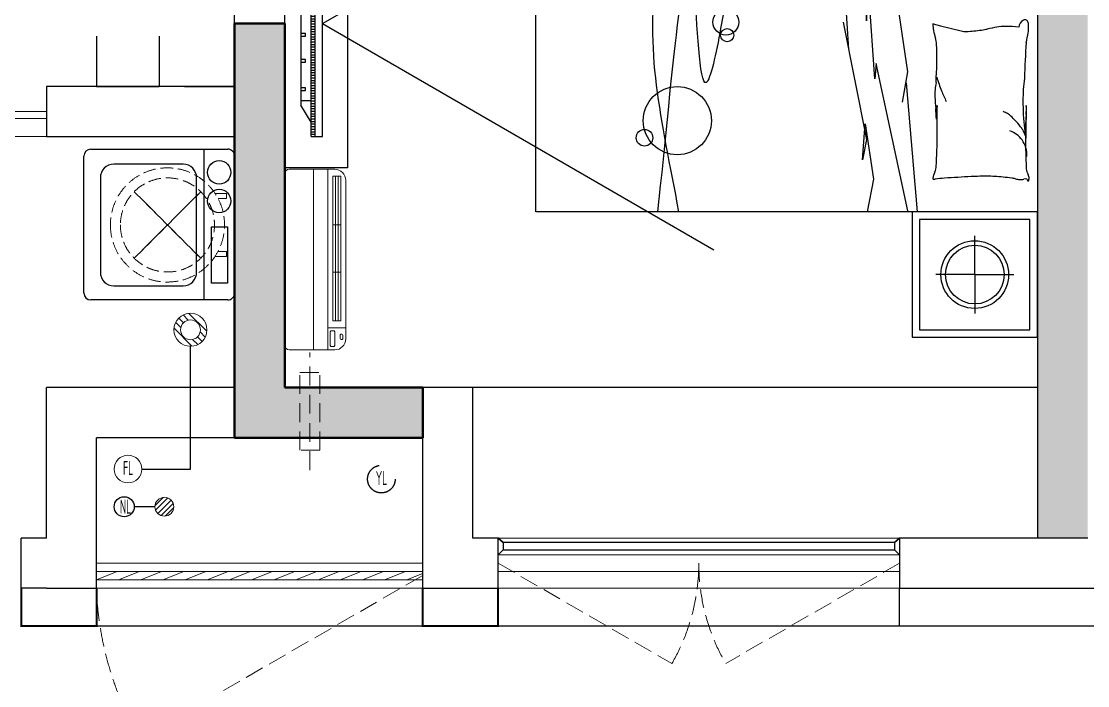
# Model space of a CAD drawing. Extents: x 3753737 to 4713801, y -857380 to 24339.
# Drawn here: x 4242463 to 4246713, y -709811 to -707164 of the extents above; entities that cross this region are included whole.
import ezdxf

# ---------------------------------------------------------------- set-up
doc = ezdxf.new("R2010")
doc.units = 0
doc.header["$LTSCALE"] = 1000
doc.header["$MEASUREMENT"] = 0
for name, pattern in [('$1$DASH', [0.35, 0.25, -0.1]), ('A户型$0$DASH', [0.35, 0.25, -0.1]), ('DASH', [0.35, 0.25, -0.1]), ('HIDDEN', [0.375, 0.25, -0.125])]:
    doc.linetypes.add(name, pattern=pattern)
doc.layers.get('0').update_dxf_attribs({"linetype": 'CONTINUOUS'})
for name, color, linetype in [('!!电气', 1, 'CONTINUOUS'), ('3-栏杆1', 252, 'CONTINUOUS'), ('3.5方案汇报，与郭总、侯月琴确定户型_t8$0$2020.03.04 -1安徽标准化洋房户型(UA）_t8_t8$0$A-家具-FURN', 251, 'CONTINUOUS'), ('3.5方案汇报，与郭总、侯月琴确定户型_t8$0$2020.03.04 -1安徽标准化洋房户型(UA）_t8_t8$0$fur', 252, 'CONTINUOUS'), ('3.5方案汇报，与郭总、侯月琴确定户型_t8$0$2020.03.04 -1安徽标准化洋房户型(UA）_t8_t8$0$FURN', 252, 'CONTINUOUS'), ('3.5方案汇报，与郭总、侯月琴确定户型_t8$0$2020.03.04 -1安徽标准化洋房户型(UA）_t8_t8$0$看线', 154, 'CONTINUOUS'), ('5fur', 175, 'CONTINUOUS'), ('LVTRY', 252, 'CONTINUOUS'), ('VPIPE-凝结', 150, 'CONTINUOUS'), ('VPIPE-雨水', 4, 'DASH'), ('WALL', 252, 'CONTINUOUS'), ('保温', 6, 'CONTINUOUS'), ('看线', 185, 'CONTINUOUS')]:
    doc.layers.add(name, color=color, linetype=linetype)
for name, color, linetype, lineweight in [('COLUMN', 252, 'CONTINUOUS', 40), ('EQUIP_地漏', 7, 'CONTINUOUS', 18), ('PUB_HATCH', 8, 'CONTINUOUS', 9), ('PUB_TEXT', 7, 'CONTINUOUS', 20), ('VPIPE-废水', 31, 'TG_F', 18), ('WINDOW', 146, 'CONTINUOUS', 20), ('平面-空调室内机', 176, 'CONTINUOUS', 9), ('平面-空调预留孔', 252, 'CONTINUOUS', 15), ('粉刷', 251, 'CONTINUOUS', 9)]:
    doc.layers.add(name, color=color, linetype=linetype, lineweight=lineweight)
doc.styles.get("Standard").update_dxf_attribs({"font": 'gbenor.shx', "bigfont": 'gbcbig.shx'})
doc.styles.add('TG_LINETYPE', font='SIMPLEX', dxfattribs={"width": 0.8, "height": 3, "bigfont": 'HZTXT'})
doc.linetypes.add('TG_F', pattern='A,2,-0.3,["F",TG_LINETYPE,S=0.1,R=0,X=-0.23,Y=-0.15],0', length=2.3)

# ---------------------------------------------------------------- blocks, each defined once
blk = doc.blocks.new('GFDGFSDFGD')
at = {"layer": 'PUB_HATCH'}
blk.add_hatch(color=256, dxfattribs=at).paths.add_polyline_path([(455566.6242600596, 364323.7167685809), (455566.6242600596, 364523.7167686031), (455016.6362331249, 364523.716768596), (455016.6362338481, 365973.7087143213), (454816.6362338791, 365973.7087143213), (454816.6362331249, 364323.716768596)])
at = {"layer": 'COLUMN', "color": 252}
for p, q in [((455016.6362338481, 365973.7087143213), (454816.6362338791, 365973.7087143213)), ((454816.6362338791, 365973.7087143213), (454816.6362331249, 364323.716768596)), ((455016.6362331249, 364523.716768596), (455016.6362338481, 365973.7087143213)), ((455566.6242600596, 364523.7167686031), (455016.6362331249, 364523.716768596)), ((455566.6242600596, 364323.7167685809), (455566.6242600596, 364523.7167686031)), ((454816.6362331249, 364323.716768596), (455566.6242600596, 364323.7167685809))]:
    blk.add_line(p, q, dxfattribs=at)
blk = doc.blocks.new('GDFGDGRD')
at = {"layer": '保温', "linetype": 'Continuous', "ltscale": 10}
h = blk.add_hatch(dxfattribs=at)
h.set_pattern_fill('HEX', color=251, scale=10, angle=90, style=0)
h.set_pattern_definition([(90, (-70765.89117912838, -152124.7360933621), (-16.49778, 1.010197673501861e-15), [9.525, -19.05]), (210, (-70765.89117912838, -152124.7360933621), (8.248889999999996, -14.28749658604684), [9.525, -19.05]), (150, (-70765.89117912838, -152115.2110933621), (-8.248890000000003, -14.28749658604684), [9.525, -19.05])])
h.paths.add_polyline_path([(433016.677671614, 363923.7248245182), (433216.6776553047, 363923.7248245182), (433216.6776158109, 368523.7247332072), (433016.6776321201, 368523.7249298521)])
at = {"layer": '保温', "color": 251, "linetype": 'ByBlock', "ltscale": 10}
blk.add_line((433016.5787096247, 363923.7248245177), (433216.5787096269, 363923.724824505), dxfattribs=at)
blk = doc.blocks.new('dongkong')
at = {"layer": '平面-空调预留孔', "color": 8, "linetype": 'HIDDEN', "ltscale": 0.3}
for p, q in [((-603796.0415180789, 210899.900060961), (-603796.0415180789, 210431.4859232727)), ((-603836.0415180789, 210820.9630630909), (-603836.0415180789, 210510.8096162414)), ((-603836.0415180789, 210820.9630630909), (-603756.0415180789, 210820.9630630909)), ((-603756.0415180789, 210820.9630630909), (-603756.0415180789, 210510.8096162414))]:
    blk.add_line(p, q, dxfattribs=at)
blk.add_lwpolyline([(-603756.0415180789, 210510.8096162414), (-603836.0415180789, 210510.8096162414)], dxfattribs=at)
blk = doc.blocks.new('A$C001338C2')
at = {"color": 8}
for p, q in [((844.9999883423079, 303.6000072514144), (54.99998834231155, 303.6000543390692)), ((109.0525457565491, 214.7673082745569), (109.0525510513944, 303.6000511174025)), ((-1.49359439092e-05, 248.6000576173246), (-2.84423585981e-05, 22.0000576172315)), ((899.9999715576414, 22.00000397306576), (899.9999850640525, 248.6000039731589)), ((21.99997024633922, 5.63059293199e-05), (877.9999702463392, 5.2843679441e-06))]:
    blk.add_line(p, q, dxfattribs=at)
at = {"color": 8, "lineweight": 5}
for p, q in [((864.5756734352908, 278.6904651548975), (144.4768629888749, 278.6905080761171)), ((144.4768629888749, 278.6905080761171), (144.4768622188567, 265.7722729386405)), ((387.0097734353949, 278.6904936200444), (144.4768629888749, 278.6905080761171)), ((144.4768629888749, 278.6905080761171), (144.4768614488676, 252.8539829386973)), ((144.4768622188567, 265.7722729386405), (864.5756726653053, 265.772230017421)), ((387.0097711254275, 239.935678482565), (387.0097734353949, 278.6904936200444)), ((864.5756734352908, 278.6904651548975), (622.0427234354138, 278.6904796109884)), ((622.0427234354138, 278.6904796109884), (622.04272112545, 239.935664473509)), ((864.5756718953162, 252.8539400174777), (864.5756734352908, 278.6904651548975)), ((864.5756726653053, 265.772230017421), (864.5756711253525, 239.9356500174181)), ((899.9999830474662, 214.7672611304297), (-1.69525337697e-05, 214.7673147745954)), ((144.4768606789075, 239.9356929386377), (144.4768614488676, 252.8539829386973)), ((144.4768614488676, 252.8539829386973), (864.5756718953162, 252.8539400174777)), ((864.5756711253525, 239.9356500174181), (144.4768606789075, 239.9356929386377)), ((622.04272112545, 239.935664473509), (387.0097711254275, 239.935678482565)), ((899.9999787804518, 143.1781611304468), (-2.12195482163e-05, 143.1782147746126))]:
    blk.add_line(p, q, dxfattribs=at)
at = {"color": 8}
for points in [[(73.08482630450817, 275.0144977724194), (56.77886350143308, 275.0144987443309, -0.414213562373095), (51.27886382925863, 280.5144990721565), (51.27886400034913, 283.3844664433818, -0.414213562373095), (56.77886432817468, 288.8844661155563), (73.08482713124977, 288.8844651436448, -0.4142135623732024), (78.58482680342422, 283.3844648158192), (78.58482663233372, 280.5144974445939, -0.414213562373095)], [(89.24090579471158, 226.3562818807586), (22.19125331861505, 226.3562858772129, -0.414213562372504), (16.6912536464406, 231.8562862050385), (16.69125431894281, 243.1390318179401, -0.414213562373095), (22.19125464676836, 248.6390314901146), (89.24090712286488, 248.6390274936603, -0.414213562373095), (94.74090679503934, 243.1390271658347), (94.74090612253713, 231.8562815529331, -0.414213562373095)]]:
    blk.add_lwpolyline(points, format="xyb", close=True, dxfattribs=at)
for centre, radius, start, end in [((54.99998506405609, 248.6000543390692), 55.0000000000001, 89.99999658490542, 179.9999965849054), ((844.9999850640525, 248.6000072514144), 55.0000000000001, 359.9999965849054, 89.99999658490542), ((21.9999715576414, 22.00005630592932), 22.00000000000004, 179.9999965849054, 269.9999965849054), ((877.9999715576414, 22.00000528436794), 22.00000000000004, 269.9999965849054, 359.9999965849054)]:
    blk.add_arc(centre, radius, start, end, dxfattribs=at)
blk = doc.blocks.new('ASDFSD')
at = {"layer": '3-栏杆1', "color": 5}
for p, q in [((681762.5879415963, 334937.5442401596), (681742.3193111992, 334955.3318184742)), ((681742.3193111992, 334955.3318184742), (681762.5879414161, 334937.5442403179)), ((683322.0506668226, 334937.5442278689), (683342.3192972196, 334955.3318061834)), ((683342.3192972196, 334955.3318061834), (683322.0506670028, 334937.5442280272)), ((681742.3193347491, 334888.4150854239), (681762.5879414133, 334908.2619604596)), ((681762.5879414161, 334937.5442403179), (681762.5879414133, 334908.2619604596)), ((683322.0506670028, 334937.4781505512), (681762.5879414163, 334937.5226424761)), ((681762.5879414135, 334908.2403724216), (683322.0506670056, 334908.1959003614)), ((683322.0506670028, 334937.5442280272), (683322.0506670056, 334908.2619481689)), ((683322.0506670056, 334908.2619481689), (683342.3192736697, 334888.4150731332)), ((683342.3192736697, 334888.4150731332), (683322.0506670056, 334908.2619481689))]:
    blk.add_line(p, q, dxfattribs=at)
blk = doc.blocks.new('$TwtSys$00000141')
at = {"color": 252}
for p, q in [((-47.09803151780761, 3.836055847277748), (-5.041545145413693, 45.89254221967349)), ((-47.09803151780761, 3.836055847277748), (-5.041545145413693, 45.89254221967349)), ((-43.60958444554853, -17.52724007043071), (17.52724007042889, 43.60958444554853)), ((-43.60958444554853, -17.52724007043071), (17.52724007042889, 43.60958444554853)), ((-33.23401871576607, -33.23401871577153), (33.23401871576607, 33.23401871576425)), ((-33.23401871576607, -33.23401871576971), (33.23401871576607, 33.23401871576425)), ((-16.17805684451741, -43.53063328177632), (43.79137317708955, 16.43879673983065)), ((-16.17805684451741, -43.53063328177632), (43.79137317708955, 16.43879673983247)), ((5.715553844029273, -46.12975947626182), (46.12974035062325, -5.715572969671484)), ((5.715553844029273, -46.12975947626182), (46.12974035062325, -5.715572969671484))]:
    blk.add_line(p, q, dxfattribs=at)
blk.add_circle((0, -1.818989403545856e-12), 47, dxfattribs=at)
blk.add_circle((0, -1.818989403545856e-12), 47, dxfattribs=at)
blk = doc.blocks.new('RECTANG')
for p, q in [((1.00000000000004, 1.00000000000004), (0, 1.00000000000004)), ((0, 1.00000000000004), (0, 0)), ((1.00000000000004, 0), (1.00000000000004, 1.00000000000004)), ((0, 0), (1.00000000000004, 0))]:
    blk.add_line(p, q)
blk = doc.blocks.new('洗衣机')
at = {"layer": 'LVTRY'}
for p, q in [((3790993.746954995, 243444.5237557961), (3790993.746954995, 242899.1124234381)), ((3791567.361739737, 243472.1311109139), (3791020.978428917, 243472.1311109139)), ((3791116.547650196, 243472.1311109139), (3791116.547650196, 242871.5050683203)), ((3791594.59321366, 242899.1124234381), (3791594.59321366, 243444.5237557961)), ((3791198.977629842, 243412.6941587822), (3791474.884451542, 243412.6941587822)), ((3791145.054954439, 242982.4807401235), (3791145.054954439, 243358.0271784722)), ((3791528.807126945, 243358.0271784722), (3791528.807126945, 242982.4807401235)), ((3791474.884451542, 242927.8137598135), (3791198.977629842, 242927.8137598135)), ((3791020.978428917, 242871.5050683203), (3791567.361739737, 242871.5050683203))]:
    blk.add_line(p, q, dxfattribs=at)
at = {"layer": 'LVTRY', "extrusion": (0, 0, -1)}
for centre, major_axis, ratio, start_param, end_param in [((3791020.978428917, 243444.5237557961), (-1.908531711022078e-08, 27.60735511779785), 0.9863847444471043, -1.570796326112996, 7.008549296472211e-10), ((3791567.361739737, 243444.5237557961), (-5.264563262736361e-09, 27.60735511779785), 0.9863847444471043, 1.933262439024475e-10, 1.570796326982994), ((3791055.147302595, 243379.8474220779), (-1.532403957494624e-08, 46.92390957762836), 0.9863847444493448, 3.141592653920872, 9.424777961100459), ((3791198.977629842, 243358.0271784722), (4.764609934498854e-09, 54.66698031005217), 0.9863847444472746, 4.712388980298719, 6.283185307091227), ((3791474.884451542, 243358.0271784722), (-4.76474120185596e-09, 54.66698031005217), 0.9863847444472746, 8.836242848531128e-11, 1.57079632688087), ((3791055.147302595, 243265.6659087724), (-1.532403957494624e-08, 46.92390957762836), 0.9863847444493448, 3.141592653920872, 9.424777961100459), ((3791198.977629842, 242982.4807401235), (-6.265914279833452e-09, 54.66698031005218), 0.9863847444472746, 3.141592653705994, 4.712388980497749), ((3791474.884451542, 242982.4807401235), (6.265651745155644e-09, 54.66698031005217), 0.986384744447275, 1.570796326681842, 3.141592653473596), ((3791020.978428917, 242899.1124234381), (1.908525212675288e-08, 27.60735511779785), 0.9863847444471043, 3.14159265288894, 4.712388979702792), ((3791567.361739737, 242899.1124234381), (5.264433297526799e-09, 27.60735511779784), 0.9863847444471044, 1.570796326606803, 3.141592653396471)]:
    blk.add_ellipse(centre, major_axis=major_axis, ratio=ratio, start_param=start_param, end_param=end_param, dxfattribs=at)
at = {"layer": 'LVTRY', "xscale": 63.25620569481588, "yscale": 224.5369532744355, "zscale": 64.12934308941763, "rotation": 180}
blk.add_blockref('RECTANG', (3791085.200501846, 243162.4333077016), dxfattribs=at)
blk = doc.blocks.new('$TwtSys$00000543')
at = {"color": 252}
for p, q in [((-93.61191613507253, -8.532828222891112), (8.532828222720127, 93.61191613524352)), ((12.46562189858378, 55.00516585458899), (41.70321270589193, 84.24275666206813)), ((39.88082245889382, 39.88082245889382), (66.46803743171768, 66.46803743154669)), ((-8.532828222720127, -93.61191613524352), (93.6119161354145, 8.532828222891112)), ((55.00516585475998, 12.46562189841279), (84.24275666206813, 41.70321270589193)), ((-84.24275666206813, -41.70321270589193), (-55.00516585475998, -12.46562189841279)), ((-66.46803743308556, -66.46803743308556), (-39.88082245889382, -39.88082245889382)), ((-41.70321270589193, -84.24275666206813), (-12.46562189824181, -55.00516585458899))]:
    blk.add_line(p, q, dxfattribs=at)
for radius in [94, 56.4]:
    blk.add_circle((0, 0), radius, dxfattribs=at)
blk = doc.blocks.new('dnfhfn')
at = {"color": 252, "linetype": '$1$DASH', "ltscale": 0.2}
for p, q in [((101.8984962723892, 462.7393775836269, -2.359636360997379e-09), (121.8984962723892, 462.7393775836269, -2.359636360997379e-09)), ((101.8984962723892, 417.1853479389541, -2.359636360997379e-09), (101.8984962723892, 462.7393775836269, -2.359636360997379e-09)), ((121.8984962723892, 462.7393775836269, -2.359636360997379e-09), (121.8984962723892, 429.0058331504954, -2.359636360997379e-09)), ((353.1017998967993, 462.7393775836269, -2.359636360997379e-09), (333.1017998967993, 462.7393775836269, -2.359636360997379e-09)), ((333.1017998967993, 462.7393775836269, -2.359636360997379e-09), (333.1017998967993, 429.0058331504954, -2.359636360997379e-09)), ((353.1017998967993, 417.1853479389541, -2.359636360997379e-09), (353.1017998967993, 462.7393775836269, -2.359636360997379e-09))]:
    blk.add_line(p, q, dxfattribs=at)
at = {"color": 252, "linetype": '$1$DASH', "ltscale": 0.2, "elevation": -2.359636360997379e-09}
for points in [[(94.91774319857359, 360.0825529289432), (94.91774319857359, 360.0825529289432), (360.0827860850841, 94.91750992601737), (360.0827860850841, 94.91750992601737)], [(360.0827861726284, 360.0825529010035), (94.91774310916662, 94.91750995395705), (94.91774310916662, 94.91750995395705), (360.0827861726284, 360.0825529010035)]]:
    blk.add_lwpolyline(points, close=True, dxfattribs=at)
at = {"color": 252, "linetype": '$1$DASH', "ltscale": 0.2}
for radius in [227.5000000426377, 187.5000000426377]:
    blk.add_circle((227.5002646408975, 227.5000314274803, -2.359636360997379e-09), radius, dxfattribs=at)
blk = doc.blocks.new('FGDGDGRDGRRD')
at = {"layer": '5fur', "color": 252, "linetype": 'A户型$0$DASH'}
for p, q in [((427984.8212053226, 366458.3318143099), (427984.8212053349, 363458.3318215524)), ((428234.8212054023, 366458.3318143099), (428234.8212052924, 363458.3318215585)), ((428534.8212054035, 363458.3318215524), (428534.8212053912, 366458.3318143099)), ((427984.8212053349, 363458.3318215524), (428534.8212054035, 363458.3318215524))]:
    blk.add_line(p, q, dxfattribs=at)
blk = doc.blocks.new('3.5方案汇报，与郭总、侯月琴确定户型_t8$0$2020.03.04 -1安徽标准化洋房户型(UA）_t8_t8$0$A-F-Bed1500-4')
at = {"color": 252}
for p, q in [((-750, 0), (750, 0)), ((-750, -2000), (-750, 0)), ((750, 0), (750, -2000)), ((-617.7616681484506, -386.1678229130339), (-597.1052253507078, -303.5976939790417)), ((8.50855775270611, -386.1678229130339), (29.16500055044889, -303.5976939788088)), ((-625.2731553353369, -416.1934013820719), (-617.7616681484506, -386.1678229130339)), ((0.9970705658197403, -416.1934013820719), (8.50855775270611, -386.1678229130339)), ((-511.9317226624116, -577.1798769615125), (-750, -498.5179049889557)), ((750, -478.7751651676372), (236.2117371819913, -522.2103799527977)), ((-203.8726855423301, -549.6951108605135), (-511.9317226624116, -577.1798769615125)), ((-121.3568195393309, -593.6707366220653), (-203.8726855423301, -549.6951108605135)), ((192.2032949095592, -516.7134267324582), (-181.868435013108, -571.682923741173)), ((746.33831248153, -516.7134267324582), (159.196948508732, -643.1432804106735)), ((313.2264670683071, -538.7012044200674), (192.2032949095592, -516.7134267324582)), ((219.7085639815778, -648.6402336307801), (-247.8811278147623, -681.6219529518858)), ((159.196948508732, -643.1432804106735), (219.7085639815778, -648.6402336307801)), ((399.7718516308814, -687.1189061722253), (619.8140629930422, -654.1371868508868)), ((619.8140629930422, -654.1371868508868), (750, -678.7815798122901)), ((-297.3905886290595, -681.6219529521186), (-750, -781.9198113195598)), ((-11.33574325218797, -681.6219529518858), (-297.3905886290595, -681.6219529521186)), ((-247.8811278147623, -681.6219529518858), (-11.33574325218797, -681.6219529518858)), ((-5.834665923379362, -775.0701225022785), (461.7549670860171, -681.6219529518858)), ((542.7992743197829, -698.1128126126714), (399.7718516308814, -687.1189061722253)), ((461.7549670860171, -681.6219529518858), (542.7992743197829, -698.1128126126714)), ((-231.3779546143487, -775.0701225022785), (103.2992309322581, -753.2596241997089)), ((-407.4117237040773, -835.5365727311), (-231.3779546143487, -775.0701225022785)), ((-750, -926.6360268753488), (-407.4117237040773, -835.5365727311)), ((750, -2000), (-750, -2000))]:
    blk.add_line(p, q, dxfattribs=at)
for points in [[(-139.249232025817, -42.7511342507787, 0.08815313181814681), (-173.7790566831827, -46.29488889290951, 0.08815313181902454), (-204.9744019890204, -61.51715610316023, 0.07754712070292484), (-226.620638509281, -83.12931038974784, 0.07754712070444297), (-240.6538191596046, -110.3086151876487)], [(-221.2358808247373, -48.4499370441772, 0.02784216218710925), (-245.0176549861208, -59.06310973060317, 0.04868500777511277), (-257.5544203873724, -67.14686379302293, 0.02366646222630654), (-285.4776938995346, -91.50591961527243, 0.03122341845377973), (-304.5009703617543, -112.185090259416, 0.04680097368508041), (-309.6089792819694, -119.8512246275786, 0.02319083204715396), (-317.6459259726107, -136.5808198016603)], [(-135.4935864089057, -403.0572284564842, 0.01610775216538851), (-174.4123205458745, -376.8253474652302, 0.02459882653293369), (-201.2185604190454, -361.7720933710225, 0.009477215100867024), (-250.2568336464465, -338.4738929325249, 0.0159372813057892), (-280.0888819471002, -326.1168072121218, 0.07252085289905216), (-296.4292581798509, -322.5305621267762, 0.03333927880047234), (-332.6689003454521, -322.3637158314232)], [(-521.7384666698053, -401.5331427433994, 0.009729474472361587), (-744.4496543509886, -392.5013080853969, 0.002723181774252113), (-441.5664151413366, -382.4145902951714, 0.007970500852809087), (-419.821477971971, -373.3759234382305, 0.007970500855136745), (-398.375706737861, -363.6487096799538)], [(213.4660011697561, -401.5331427433994, 0.009729474472361587), (240.7548134885728, -392.5013080853969, 0.009729474473291038), (267.6715636532754, -382.4145902951714, 0.007970500852809087), (289.416500822641, -373.3759234382305, 0.007970500855136745), (310.862272056751, -363.6487096797209)]]:
    blk.add_lwpolyline(points, format="xyb", dxfattribs=at)
for centre, radius in [((-6.30894747748971, -1241.852265570778), 51.58965469094711), ((46.07884426414967, -1236.617397223366), 26.18686817343938), ((386.5995559524745, -1435.542531394865), 135.8260201244952), ((-425.4113549496979, -1477.421507525025), 55.67098179216729), ((-357.3072224175557, -1466.951765938429), 33.53479937890176), ((454.7036966560408, -1566.414333024062), 33.13048385271835)]:
    blk.add_circle(centre, radius, dxfattribs=at)
for centre, radius, start, end in [((-628.3414259647252, -49.99225914152339), 13.12400763483671, 101.2723767491829, 206.5805210736168), ((-613.2361623944016, -125.7768511082977), 90.3993165445249, 90, 101.2723767491829), ((-613.2361623927718, -196.5102532042656), 161.132718640496, 81.56280626608805, 90), ((-634.3106601447798, -338.5882092060056), 304.7651663573313, 74.25601660039709, 81.56280626608805), ((-132.9245127314935, 9.065650589298457), 53.92039297184105, 275.2591878802243, 300.6512549356904), ((-90.71347370848525, -62.1638139039278), 28.87700087226759, 85.69746007519794, 120.6512549414286), ((-90.43086032988504, -58.40740353497677), 25.10997430189502, 68.21169773668494, 85.69746007519794), ((-82.7019373390358, -44.35324466158636), 4.278555704586578, 78.10694305107273, 158.0096009477628), ((-81.34237842075527, -37.8977983717341), 2.318503280731092, 258.1069430575997, 19.56396719818077), ((-82.37983752437867, -38.26648592855781), 3.419526398665837, 19.56396718337717, 68.21169772429774), ((-2.07120006356854, -49.99225914152339), 13.12400763483671, 101.2723767491829, 206.5805210736168), ((13.03406350675505, -125.7768511082977), 90.3993165445249, 90, 101.2723767491829), ((13.03406350838486, -196.5102532040328), 161.132718640496, 81.56280626608805, 90), ((-8.040434243623167, -338.5882092057727), 304.7651663573313, 74.25601660039709, 81.56280626608805), ((521.6299745468423, -141.6877224522177), 99.20502275853231, 85.78412244607468, 105.9352418457458), ((573.231081123813, 9.065650589298457), 53.92039297184105, 275.2591878802243, 300.6512549356904), ((615.4421201468213, -62.16381390369497), 28.87700087226759, 85.69746007519794, 120.6512549414286), ((615.7247335254215, -58.40740353474393), 25.10997430189502, 68.21169773668494, 85.69746007519794), ((623.4536565162707, -44.35324466135353), 4.278555704586578, 78.10694305107273, 158.0096009477628), ((624.8132154345512, -37.89779837150127), 2.318503280731092, 258.1069430575997, 19.56396719818077), ((623.7757563309278, -38.26648592832498), 3.419526398665837, 19.56396718337717, 68.21169772429774), ((-609.5053405356593, -40.5678583746776), 34.18623553474303, 206.5805210736168, 265.5997908527732), ((-123.3520142054185, -127.7512521895114), 491.8309499016032, 173.7676352583287, 180), ((-676.2830024565337, -199.1041415601503), 139.9446217386989, 45.0976165080812, 62.79640743685439), ((-485.8864607433788, 187.8959194081835), 242.2405746093072, 254.2560166003971, 262.4531487862034), ((-402.0984047877137, 1074.751451480202), 1132.911323380744, 264.1432992901358, 270.0012636383574), ((-402.0734187968774, 990.8247237696778), 1048.984595394926, 270, 276.0866954021577), ((-335.3091080090962, -196.8550412300974), 152.3768302830959, 92.5385855987967, 100.189876582625), ((-468.1052776970901, -1934.016663561109), 1890.100630726493, 84.61873047501305, 86.78995671789357), ((-329.2266520054545, -334.0459967916831), 289.7025545990662, 85.19815447038404, 92.5385855987967), ((-231.8794743344188, 824.7829774564598), 873.2080458157864, 265.1981544703841, 269.4242593250203), ((-225.6387776343618, 1445.815266054589), 1494.271689717824, 269.4242593250203, 271.9078869210661), ((-203.2166801504791, 772.7058309009299), 820.7889043784693, 271.9078869210661, 275.2591878802243), ((-72.2088030242594, -48.59070091624744), 15.59499963617817, 158.0096009477628, 201.4209842488662), ((-328.3490169269498, -36.09148694598116), 246.0324298307895, 347.8905418753753, 351.8665172916235), ((-117.2500239664223, -66.26119471597485), 32.788447275897, 351.8665172916235, 21.42098424886616), ((16.76488536503166, -40.56785837537609), 34.18623553396625, 206.5805210736168, 265.5997908527732), ((502.9182116948068, -127.7512521895114), 491.8309499016032, 173.7676352583287, 180), ((347.7647450969089, 4073.153131101746), 4127.45548347206, 266.2060126425075, 268.1914537772366), ((307.1645600019256, 624.524859480327), 682.6847311054545, 262.4531487862034, 270), ((307.1645599977346, 990.8247237699106), 1048.984595394926, 270, 276.0866954021577), ((338.9455687275622, -334.0459967914503), 289.7025545990662, 85.19815447038404, 92.5385855987967), ((498.7204649767373, 6156.757255722769), 6203.786664957764, 268.4056676524657, 269.6045789805927), ((436.292746398598, 824.7829774564598), 873.2080458157864, 265.1981544703841, 269.4242593250203), ((653.8282331556547, -374.1278852566611), 391.6486463229035, 128.3885663838108, 133.8115076753877), ((458.2982833771966, -127.3293288974091), 76.78123187456048, 117.2395874878568, 128.3885663838108), ((362.2702780038817, 474.0518832043745), 529.2819795624205, 276.0866954021577, 280.189876582625), ((530.2692489571637, -267.1320031944197), 234.021836131568, 110.8602819915767, 117.2395874937872), ((442.533443098655, 1445.815266054589), 1494.271689717824, 269.4242593250203, 271.9078869210661), ((521.6299745454453, -141.6877224501222), 99.20502275521251, 143.8233548632496, 161.5603484898353), ((521.6299745460274, -141.6877224475611), 99.2050227541671, 126.0863612402911, 143.8233548632496), ((521.629974546493, -141.6877224512864), 99.20502275752371, 105.9352418457458, 126.0863612402911), ((443.400542817777, 2582.659089343157), 2630.741319032906, 271.0646636373529, 272.9365498579432), ((633.9467908310471, -48.59070091601461), 15.59499963617817, 158.0096009477628, 201.4209842488662), ((377.8065769283567, -36.09148694598116), 246.0324298307895, 347.8905418753753, 351.8665172916235), ((588.9055698888842, -66.26119471597485), 32.788447275897, 351.8665172916235, 21.42098424886616), ((-666.9327176788356, -163.1189644287806), 89.8545583439198, 41.44290606445839, 53.73593242867623), ((-639.0122753605247, -138.4665995449759), 52.60821364254281, 25.35511672604316, 41.44290606445839), ((-728.0098174433224, -180.6403350499459), 151.0926614666538, 21.81492367501513, 25.35511672604316), ((-778.5756133535178, -200.8804898306262), 205.5588306139067, 18.77989883407001, 21.81492367501513), ((-676.28300245828, -199.1041415615473), 139.9446217408266, 27.39882557864935, 45.0976165080812), ((814.4362170802196, -224.8369715914596), 913.0531557024722, 172.3191033009795, 176.6312513789692), ((106.1292718000477, -129.3105819632765), 198.3336164092538, 167.8905418753753, 172.3191033009795), ((534.794852689025, -214.8086926101241), 200.1861671667296, 151.6832362035009, 156.9972308943948), ((401.9782707632985, -143.2441972449888), 49.31628471400698, 140.9650640087837, 151.6832362035009), ((538.5956741444534, -254.0127849450801), 225.1969116393629, 133.8115076753877, 140.9650640087837), ((1520.591810935526, -224.8369715914596), 913.0531557024722, 172.3191033009795, 176.6312513789692), ((812.2848656553542, -129.3105819632765), 198.3336164092538, 167.8905418753753, 172.3191033009795), ((-411.2041313839145, -127.7512521899771), 203.9788327231081, 180, 189.6843662906793), ((257.1871764346724, -13.68873065826483), 882.032812274582, 189.6843662906793, 192.1983793662628), ((-637.1340477054473, -152.7852195657324), 56.16381224036447, 0, 18.77989883407001), ((-672.5028725169832, -152.7852195664309), 91.53263705188874, 345.3148933670589, 0), ((-676.2830024510622, -199.1041415615473), 139.944621734397, 16.51497588371314, 27.39882557864935), ((-676.2830024525756, -199.1041415601503), 139.9446217354562, 5.63112618007712, 16.51497587092328), ((215.0660945163108, -127.7512521899771), 203.9788327231081, 180, 189.6843662906793), ((883.4574023353634, -13.68873063707724), 882.0328122786037, 189.6843662906793, 192.1983793662628), ((-914.8928671346512, -267.0667035630904), 317.1219007156818, 8.005050951176866, 12.19837936626278), ((580.5149428424193, -211.0675232911017), 678.7269722582655, 176.6312513789692, 181.6330886383216), ((-288.6226412339602, -267.0667035502847), 317.1219007134373, 8.005050951176866, 12.19837936626278), ((1286.670536698191, -211.0675232806243), 678.7269722581079, 176.6312513789692, 181.6330886383216), ((-1253.223493065336, -314.6463874252513), 658.7817297255854, 2.664881811253276, 8.005050951176866), ((1266.736566224368, -191.5030051479116), 1365.227436036072, 181.6330886383216, 183.0549578030348), ((-626.9532671646448, -314.646387435263), 658.781729726516, 2.664881811253276, 8.005050951176866), ((1972.892160080606, -191.5030051479116), 1365.227436036072, 181.6330886383216, 183.0549578030348), ((-662.7922229029937, -287.1650418220088), 67.71125242046591, 345.9548063017074, 2.664881811253276), ((13519.62342564139, 462.4293625634164), 13635.55196031889, 183.0549578030348, 183.50485753629), ((-36.52199700183701, -287.1650418220088), 67.71125242046591, 345.9548063017074, 2.664881811253276), ((14225.77901949716, 462.4293624446727), 13635.5519603121, 183.0549578030348, 183.50485753629), ((230.1554761371808, -351.5202197786421), 321.1810663000431, 183.50485753629, 189.9983581996), ((936.3110699924873, -351.5202197786421), 321.1810663000431, 183.50485753629, 189.9983581996), ((-624.3837098155636, -416.4159061615355), 0.9168542466615369, 165.9550628184118, 274.0829399967642), ((-643.596068381099, -147.2659479903523), 270.7516457491696, 274.0829399967642, 279.4841043331464), ((-636.8265665104846, -187.7879541774746), 229.6680828437212, 279.4841043331464, 287.3864123713414), ((-532.4193359486526, -521.2289212362375), 119.7367658728862, 96.43405368305908, 107.3864123713414), ((-529.4862536445726, -547.2383784356061), 145.9110822079476, 78.44143822268722, 96.43405368968716), ((-433.1903298820835, 75.24777236650698), 484.2003257956834, 262.0391745989814, 271.8978990650748), ((-484.5293514018413, 994.4599731999915), 1404.763554182042, 272.7490648362864, 274.6175821802166), ((-273.5085289981216, -1618.252534490777), 1216.456855347142, 92.6096299651822, 94.61758218021657), ((-244.8405229367781, -6117.738517785911), 5718.506036013494, 89.71345520095782, 90.97037843475093), ((-320.9846268149558, -340.6514992373995), 62.90506594346241, 250.7862899696913, 262.7759744107171), ((-222.0629191251937, -1563.303399197292), 1164.013960197597, 86.42602720317774, 89.71345520095782), ((-158.595426295884, -547.1507680877112), 145.8812122925293, 77.13096199806675, 86.42602720317774), ((-136.1912941676565, -449.0857025985606), 45.28945216349266, 62.7158828671123, 77.13096199806675), ((-80.25877119449433, -340.6446779980324), 76.72654245404146, 242.7158828671123, 253.778848955687), ((-77.2546353507787, -330.31860432541), 87.48073371430169, 253.778848955687, 262.8796063852586), ((-87.93453427380882, -415.8138407743536), 1.321023312779486, 262.8796063935308, 343.3022341338442), ((-105.1835315445205, -410.639626707416), 19.32936577002646, 343.3022341338442, 9.998358199600041), ((1.886516085127369, -416.4159061617684), 0.916854246280022, 165.9550627909102, 274.0829399701515), ((-17.32584248040803, -147.2659479803406), 270.7516457590064, 274.0829399967642, 279.4841043331464), ((-10.55634060932789, -187.7879541772418), 229.6680828437212, 279.4841043331464, 287.3864123713414), ((93.85088995250408, -521.2289212360047), 119.7367658728862, 96.43405368305908, 107.3864123713414), ((135.7515557262814, -2065.299789458048), 1663.97324612543, 86.58211283388943, 91.90513284376604), ((281.0498948738677, -178.8987857152242), 230.0529023427443, 258.4414382226872, 272.7490648362864), ((224.7086273927707, 994.4599732002243), 1404.763554182042, 272.7490648362864, 274.6175821802166), ((423.3316977967042, -6117.738517743535), 5718.506035971117, 89.71345520095782, 90.97037843475093), ((412.2958440557122, 653.8769799049478), 1057.417088687074, 265.3453049384535, 268.2683873446387), ((435.7294497964904, -1618.252534490777), 1216.456855347142, 92.6096299651822, 94.61758218021657), ((446.109301607823, -1563.303399197292), 1164.013960197597, 86.42602720317774, 89.71345520095782), ((495.2166236483026, -1386.336985076312), 985.062967065069, 85.05950514263797, 88.63567947894549), ((569.96429968765, -449.0857025983278), 45.28945216349266, 62.7158828671123, 77.13096199806675), ((625.8968226608122, -340.6446779980324), 76.72654245404146, 242.7158828671123, 253.778848955687), ((628.9009585045278, -330.31860432541), 87.48073371430169, 253.778848955687, 262.8796063852586), ((618.2210595814977, -415.8138407743536), 1.321023312779486, 262.8796063935308, 343.3022341338442), ((600.972062310786, -410.639626707416), 19.32936577002646, 343.3022341338442, 9.998358199600041)]:
    blk.add_arc(centre, radius, start, end, dxfattribs=at)
for points, knots in [([(-750, -1220.912777505815), (-476.814266057685, -1214.753384231823), (-219.4599993759766, -1206.616908891127), (406.6843391740695, -1343.619838840561), (-750, -1378.347516756039), (203.8595337867737, -1456.506617772859), (750, -1514.06561530754)], [0, 0, 0, 0, 692.7859228564369, 915.1608489588393, 1290.086230292408, 2337.669759119592, 2337.669759119592, 2337.669759119592, 2337.669759119592]), ([(-750, -1398.898428504122), (-520.3506864029914, -1444.700659054564), (-8.960546384565532, -1599.528082831064), (374.4130517626181, -1500.230366172269), (750, -1430.307658155682)], [0, 0, 0, 0, 470.0992431246647, 1589.098475282663, 1589.098475282663, 1589.098475282663, 1589.098475282663])]:
    blk.add_open_spline(points, degree=3, knots=knots, dxfattribs=at)
blk = doc.blocks.new('3.5方案汇报，与郭总、侯月琴确定户型_t8$0$2020.03.04 -1安徽标准化洋房户型(UA）_t8_t8$0$VCBCXVBCXVBV')
at = {"color": 252}
for p, q in [((212022.0000002291, 120965.4999999998), (212022.0000002291, 121120.4999999998)), ((212022.0000002291, 120965.4999999998), (211867.0000002291, 120965.4999999998)), ((212022.0000002291, 120965.4999999998), (212022.0000002291, 120810.4999999998)), ((212022.0000002291, 120965.4999999998), (212177.0000002291, 120965.4999999998)), ((212022.0000002291, 118965.4999999995), (212022.0000002291, 119120.4999999995)), ((212022.0000002291, 118965.4999999995), (211867.0000002291, 118965.4999999995)), ((212022.0000002291, 118965.4999999995), (212022.0000002291, 118810.4999999995)), ((212022.0000002291, 118965.4999999995), (212177.0000002291, 118965.4999999995))]:
    blk.add_line(p, q, dxfattribs=at)
for points in [[(211772.0000002291, 120715.4999999997), (211772.0000002291, 121215.4999999998), (212272.0000002291, 121215.4999999998), (212272.0000002291, 120715.4999999997)], [(211802.0000002291, 120745.4999999997), (211802.0000002291, 121185.4999999998), (212242.0000002291, 121185.4999999998), (212242.0000002291, 120745.4999999997)], [(211772.0000002291, 119215.4999999997), (211772.0000002291, 118715.4999999995), (212272.0000002291, 118715.4999999995), (212272.0000002291, 119215.4999999997)], [(211802.0000002291, 119185.4999999997), (211802.0000002291, 118745.4999999995), (212242.0000002291, 118745.4999999995), (212242.0000002291, 119185.4999999997)]]:
    blk.add_lwpolyline(points, close=True, dxfattribs=at)
for centre, radius in [((212022.0000002291, 120965.4999999998), 135), ((212022.0000002291, 120965.4999999998), 117), ((212022.0000002291, 118965.4999999995), 135), ((212022.0000002291, 118965.4999999995), 117)]:
    blk.add_circle(centre, radius, dxfattribs=at)
at = {"layer": '3.5方案汇报，与郭总、侯月琴确定户型_t8$0$2020.03.04 -1安徽标准化洋房户型(UA）_t8_t8$0$A-家具-FURN', "color": 252, "rotation": 270}
blk.add_blockref('3.5方案汇报，与郭总、侯月琴确定户型_t8$0$2020.03.04 -1安徽标准化洋房户型(UA）_t8_t8$0$A-F-Bed1500-4', (212271.9999992447, 119965.4999999997), dxfattribs=at)
blk = doc.blocks.new('3.5方案汇报，与郭总、侯月琴确定户型_t8$0$2020.03.04 -1安徽标准化洋房户型(UA）_t8_t8$0$sdfgsdfgsdfg')
at = {"layer": '3.5方案汇报，与郭总、侯月琴确定户型_t8$0$2020.03.04 -1安徽标准化洋房户型(UA）_t8_t8$0$FURN'}
h = blk.add_hatch(dxfattribs=at)
h.set_pattern_fill('ANSI31', color=256, scale=100, angle=225, style=0)
h.set_pattern_definition([(360, (-130272.1253712806, -44238.08861426391), (4.000000000000001e-15, 9.152000002052633), [])])
h.paths.add_polyline_path([(-68957.79749128432, -54984.28760824916), (-68957.79749128432, -54178.91160806853), (-68972.00357232452, -54178.91160806853), (-68972.00357232452, -54984.28760824916)])
for p, q in [((-68997.53502674983, -54581.59960815882), (-70393.88986594346, -53775.41376586619)), ((-68957.79749128432, -54178.91160806853), (-68997.53502674983, -54178.91160806853)), ((-68997.53502674983, -54178.91160806853), (-68997.53502674983, -54984.28760824916)), ((-68972.00357232452, -54178.91160806853), (-68972.00357232452, -54984.28760824916)), ((-68957.79749128432, -54178.91160806853), (-68957.79749128432, -54984.28760824916)), ((-68957.79749128432, -54230.77538025462), (-68920.03037832933, -54290.48807915693)), ((-68957.79749128432, -54306.47667307929), (-68920.03037832933, -54306.47667307929)), ((-68920.03037832933, -54872.71113716076), (-68920.03037832933, -54290.48807915693)), ((-68937.59503988666, -54343.05047872105), (-68937.59503988666, -54352.61863628913)), ((-68920.03037832933, -54343.05047872105), (-68937.59503988666, -54343.05047872105)), ((-68920.03037832933, -54352.61863628913), (-68920.03037832933, -54343.05047872105)), ((-68937.59503988666, -54352.61863628913), (-68920.03037832933, -54352.61863628913)), ((-68937.59503988666, -54444.23015367643), (-68937.59503988666, -54453.79831124451)), ((-68920.03037832933, -54444.23015367643), (-68937.59503988666, -54444.23015367643)), ((-68937.59503988666, -54453.79831124451), (-68920.03037832933, -54453.79831124451)), ((-68920.03037832933, -54453.79831124451), (-68920.03037832933, -54444.23015367643)), ((-68937.59503988666, -54536.4461206969), (-68937.59503988666, -54546.01427826498)), ((-68920.03037832933, -54536.4461206969), (-68937.59503988666, -54536.4461206969)), ((-68937.59503988666, -54546.01427826498), (-68920.03037832933, -54546.01427826498)), ((-68920.03037832933, -54546.01427826498), (-68920.03037832933, -54536.4461206969)), ((-68997.53502674983, -54581.59960815887), (-70393.88986594346, -55387.78545045173)), ((-68937.59503988666, -54626.75309562082), (-68937.59503988666, -54617.18493805271)), ((-68937.59503988666, -54617.18493805271), (-68920.03037832933, -54617.18493805271)), ((-68920.03037832933, -54626.75309562082), (-68937.59503988666, -54626.75309562082)), ((-68920.03037832933, -54617.18493805271), (-68920.03037832933, -54626.75309562082)), ((-68937.59503988666, -54718.96906264129), (-68937.59503988666, -54709.40090507318)), ((-68937.59503988666, -54709.40090507318), (-68920.03037832933, -54709.40090507318)), ((-68920.03037832933, -54718.96906264129), (-68937.59503988666, -54718.96906264129)), ((-68920.03037832933, -54709.40090507318), (-68920.03037832933, -54718.96906264129)), ((-68937.59503988666, -54820.14873759664), (-68937.59503988666, -54810.58058002857)), ((-68937.59503988666, -54810.58058002857), (-68920.03037832933, -54810.58058002857)), ((-68920.03037832933, -54820.14873759664), (-68937.59503988666, -54820.14873759664)), ((-68920.03037832933, -54810.58058002857), (-68920.03037832933, -54820.14873759664)), ((-68957.79749128432, -54856.72254323841), (-68920.03037832933, -54856.72254323841)), ((-68957.79749128432, -54932.42383606308), (-68920.03037832933, -54872.71113716076)), ((-68997.53502674983, -54984.28760824916), (-68957.79749128432, -54984.28760824916))]:
    blk.add_line(p, q, dxfattribs=at)
blk = doc.blocks.new('$DorLib2D$00000138')
at = {"color": 0, "linetype": 'Continuous'}
for p, q in [((-0.2875000000003638, -2.13e-14), (-0.2875000000003638, 0.1537753792110692)), ((-0.2875000000003638, 0.1537753792110692), (0, 0.1537753792110692)), ((0, 0.1537753792110976), (0, 7.1e-15)), ((0.2875000000003638, 0.1537753792110692), (0, 0.1537753792110692)), ((0.2875000000003638, -2.13e-14), (0.2875000000003638, 0.1537753792110692)), ((-0.5, -0.139864741756405), (-0.5, -2.13e-14)), ((-0.5, -2.13e-14), (-0.21875, -2.13e-14)), ((0, -2.13e-14), (-0.2875000000003638, -2.13e-14)), ((-0.21875, -2.13e-14), (-0.21875, -0.139864741756405)), ((0, -2.13e-14), (0.2875000000003638, -2.13e-14)), ((0.21875, -2.13e-14), (0.21875, -0.139864741756405)), ((0.5, -2.13e-14), (0.21875, -2.13e-14)), ((0.5, -2.13e-14), (0.5, -0.194552241756405)), ((0.5, -0.139864741756405), (0.5, -2.13e-14)), ((-0.21875, -0.139864741756405), (-0.5, -0.139864741756405)), ((0.21875, -0.139864741756405), (0.5, -0.139864741756405)), ((-0.1856715078083653, -0.1859990653694013), (-0.0370241864184209, -0.1859990653694013)), ((-0.0370241864184209, -0.1859990653694013), (-0.101855674160106, -0.2582593850092678)), ((-0.101855674160106, -0.2582593850092678), (-0.101855674160106, -0.1859990653694013)), ((0.1856715078083653, -0.1859990653694013), (0.0370241864184209, -0.1859990653694013)), ((0.0370241864184209, -0.1859990653694013), (0.101855674160106, -0.2582593850092678)), ((0.101855674160106, -0.2582593850092678), (0.101855674160106, -0.1859990653694013))]:
    blk.add_line(p, q, dxfattribs=at)
blk = doc.blocks.new('$WINLIB2D$00000001')
at = {"color": 0}
for points in [[(-0.4999999999999964, 0.5000000000000142), (-0.4999999999999964, -0.4999999999999858)], [(-0.4999999999999964, 0.5000000000000142), (0.5000000000000036, 0.5000000000000142)], [(0.5000000000000036, -0.4999999999999858), (0.5000000000000036, 0.5000000000000142)], [(0.5000000000000036, 0.1666666666666714), (-0.4999999999999964, 0.1666666666666714)], [(0.5000000000000036, -0.1666666666666572), (-0.4999999999999964, -0.1666666666666572)], [(-0.4999999999999964, -0.4999999999999858), (0.5000000000000036, -0.4999999999999858)]]:
    blk.add_lwpolyline(points, dxfattribs=at)
blk = doc.blocks.new('$WINLIB2D$00000039')
at = {"color": 0}
for points in [[(-0.4999999999983409, 0.5000000000445652), (-0.4999999999999964, -0.4999999999999716)], [(0.5000000000016591, 0.4999999999536158), (-0.4999999999983409, 0.5000000000445652)], [(0.4999999999983338, -0.5000000000463842), (0.4999999999999609, 0.4999999999999432)], [(-0.499999999999428, 0.1666666667124446), (0.500000000000572, 0.1666666666205998)], [(-0.3838834764901549, -0.166666666632409), (-0.4479860405916831, 0.1666666667079113)], [(-0.3158924398378069, -0.166666666637866), (-0.3799950039392748, 0.1666666667006353)], [(-0.2479014031851996, -0.166666666645142), (-0.3120039672867243, 0.1666666666951784)], [(-0.1799103665328481, -0.1666666666505989), (-0.2440129306343159, 0.1666666666887977)], [(-0.1119193298802692, -0.1666666666569512), (-0.1760218939817904, 0.1666666666824455)], [(-0.04392829322788927, -0.1666666666633319), (-0.1080308573293216, 0.1666666666760648)], [(0.02406274342471804, -0.1666666666696841), (-0.04003982067680312, 0.1666666666697125)], [(0.09205378007703402, -0.1666666666751411), (0.02795121597557682, 0.1666666666642556)], [(0.1600448167296129, -0.1666666666815217), (0.0959422526280953, 0.1666666666578749)], [(0.2280358533819644, -0.166666666687874), (0.163933289280525, 0.1666666666505989)], [(0.2960268900345753, -0.1666666666942547), (0.231924325933047, 0.1666666666460657)], [(0.3640179266869801, -0.1666666667006069), (0.2999153625854838, 0.166666666639685)], [(0.4320089633395341, -0.1666666667060639), (0.3679063992380058, 0.166666666632409)], [(0.4999999999916831, -0.1666666667115209), (0.4358974358904746, 0.1666666666260568)], [(-0.4518745131427302, -0.1666666666260284), (-0.5000000000072298, 0.08358586507802102)], [(-0.500000000000572, -0.1666666666214951), (0.499999999999428, -0.1666666667124446)], [(0.4999999999983338, -0.5000000000463842), (-0.5000000000016662, -0.4999999999554348)]]:
    blk.add_lwpolyline(points, dxfattribs=at)
blk = doc.blocks.new('A$C1C403CBE')
at = {"color": 252, "const_width": 8}
for points in [[(33349.99999894481, -100.0005226581125), (33349.99999894481, -250.0005226581125), (33649.99999894481, -250.0005226581125), (33649.99999894854, -100.000008954783)], [(34949.99999882933, -100.000522596878), (34949.99999882933, -250.000522596878), (35249.99999882933, -250.000522596878), (35249.99999883305, -100.0000088935485)]]:
    blk.add_lwpolyline(points, dxfattribs=at)
at = {"layer": '3.5方案汇报，与郭总、侯月琴确定户型_t8$0$2020.03.04 -1安徽标准化洋房户型(UA）_t8_t8$0$FURN', "ltscale": 0.3}
blk.add_lwpolyline([(34649.99940751074, 1574.999991312041), (34399.99940605974, 1574.999991312041), (34399.99940605974, 2724.999991312041), (34649.99940751074, 2724.999991312041)], close=True, dxfattribs=at)
at = {"layer": '3.5方案汇报，与郭总、侯月琴确定户型_t8$0$2020.03.04 -1安徽标准化洋房户型(UA）_t8_t8$0$看线', "color": 252, "ltscale": 10}
blk.add_line((37399.9999989504, 699.9999907963211), (35149.99999863096, 699.999990832177), dxfattribs=at)
at = {"layer": 'VPIPE-凝结', "color": 252, "ltscale": 0.1}
for points in [[(33829.99999896716, 374.99999886367), (34024.10332448408, 374.9999988639029), (34024.10332448315, 864.1999990256736)], [(33882.39999874728, 224.9999893660424), (33799.9999989667, 224.9999911665218)]]:
    blk.add_lwpolyline(points, dxfattribs=at)
at = {"layer": 'VPIPE-凝结', "color": 252}
blk.add_circle((33759.9999989667, 224.9999911665218), 40, dxfattribs=at)
at = {"layer": 'VPIPE-废水', "color": 252}
blk.add_circle((33774.99999896716, 374.9999911665218), 55, dxfattribs=at)
at = {"layer": 'VPIPE-雨水', "color": 252}
blk.add_circle((34784.99999891594, 334.9919383676024), 55, dxfattribs=at)
at = {"layer": 'WALL', "color": 252}
for p, q in [((34199.99999889467, 1899.999998886467), (34199.99999926255, 4899.999998886543)), ((34399.99999888241, 1799.999998872362), (34399.99999923803, 4699.999998882702)), ((37400.00000640005, 4699.999998826666), (37400.00000640005, 99.99999180447769)), ((34199.99999889467, 1899.999998886467), (33449.90658191265, 1899.999998900288)), ((33449.90658191265, 1899.999998900288), (33449.90658190897, 1699.999998900288)), ((34399.99999891528, 699.9999910991069), (34399.99999888241, 1799.999998887613)), ((33449.90658190897, 1699.999998900288), (34199.9999988854, 1699.999998886467)), ((34199.99999891529, 699.9999911151875), (34199.9999988854, 1699.999998886467)), ((34199.99999891529, 699.9999911151875), (33449.99999892138, 699.9999911754908)), ((33449.99999893908, 99.99999581940932), (33449.99999892138, 699.9999911754908)), ((35149.99999892028, 699.9999910388036), (34399.99999891528, 699.9999910991069)), ((35149.9999989445, 99.99999180447767), (35149.99999892028, 699.9999910388036)), ((34299.99999891023, 499.99999110715), (33649.99999892727, 499.9999911594123)), ((33649.99999894202, 2.832758916326839e-09), (33649.99999892727, 499.9999911594123)), ((34949.99999892836, 499.9999910548845), (34299.99999891023, 499.99999110715)), ((34949.99999895257, -100.0000081955223), (34949.99999892836, 499.9999910548845)), ((33449.99999893908, 99.99999581940932), (33349.99999511777, 99.99999163893509)), ((33350.00000347872, -100.0000083610647), (33349.99999511777, 99.99999163893509)), ((35249.99999851687, 99.99999180447765), (35149.9999989445, 99.99999180447767)), ((35249.99999851687, -100.0000081955223), (35249.99999851687, 99.99999180447765)), ((37400.00000640005, 99.99999180447769), (36849.99999851687, 99.99999180447767)), ((36849.99999851687, 99.99999180447767), (36849.99999851687, -100.0000081955222)), ((33649.99999894481, -100.0000077747973), (33649.99999894202, 2.677549737484242e-09)), ((33449.99999894481, -100.0000041805907), (33350.00000347872, -100.0000083610647)), ((33449.99999894481, -100.0000077803852), (33449.99999894481, -100.0000041805907)), ((33449.99999894481, -100.0000077803852), (33649.99999894481, -100.0000077747973)), ((34949.99999895257, -100.0000081955223), (35249.99999851687, -100.0000081955223)), ((36849.99999851687, -100.0000081955222), (37500.00000640005, -100.0000081955222)), ((37500.00000640005, -100.0000081955222), (38150.00001428323, -100.0000081955222))]:
    blk.add_line(p, q, dxfattribs=at)
at = {"layer": 'WINDOW', "color": 252}
blk.add_line((33449.90658190895, 1699.999998900288), (31849.90658190895, 1699.99999892977), dxfattribs=at)
at = {"layer": 'WINDOW', "color": 252, "linetype": 'DASH', "ltscale": 0.3}
for points in [[(35249.99999856157, -8.195405825972557e-06), (35942.82032159436, -400.0000081973849, 0.1316524975905399), (36049.99999856809, -8.18772241473198e-06)], [(36849.99999857415, -8.195405825972557e-06), (36157.17967554135, -400.0000081973849, -0.1316524975905399), (36049.99999856809, -8.18772241473198e-06)], [(34948.07621029299, -50.00000775209628), (33822.2431853665, -700.0000077552395, -0.1316524976281984), (33648.07621031255, -50.00000774732325)]]:
    blk.add_lwpolyline(points, format="xyb", dxfattribs=at)
at = {"layer": '看线', "color": 252, "ltscale": 0.5}
for points in [[(35249.99999852432, -100.0000083051855), (35249.99999852432, -250.0000083051855), (36849.999998549, -250.0000081780599), (36849.99999854993, -100.0000082039041)], [(33649.99999894481, -250.0005226630019), (34949.99999882933, -250.0005226630019)], [(35249.99999882933, -250.0005231313407), (39750.00000486523, -250.0005231313407)]]:
    blk.add_lwpolyline(points, dxfattribs=at)
at = {"color": 252}
for name, p in [('GFDGFSDFGD', (-420616.5786992437, -363823.7248326879)), ('ASDFSD', (-646492.3193126749, -334855.331827242))]:
    blk.add_blockref(name, p, dxfattribs=at)
at = {"color": 252, "xscale": -1}
blk.add_blockref('GDFGDGRD', (470616.578702189, -363823.7248325947), dxfattribs=at)
blk.add_blockref('FGDGDGRDGRRD', (-394334.8199112779, -361558.3318272423))
at = {"layer": '3.5方案汇报，与郭总、侯月琴确定户型_t8$0$2020.03.04 -1安徽标准化洋房户型(UA）_t8_t8$0$fur'}
blk.add_blockref('3.5方案汇报，与郭总、侯月琴确定户型_t8$0$2020.03.04 -1安徽标准化洋房户型(UA）_t8_t8$0$VCBCXVBCXVBV', (-174872.0005941377, -117815.5000086875), dxfattribs=at)
at = {"layer": '3.5方案汇报，与郭总、侯月琴确定户型_t8$0$2020.03.04 -1安徽标准化洋房户型(UA）_t8_t8$0$fur', "xscale": 1.1175, "yscale": 1.1175, "zscale": 1.1175, "rotation": 180}
blk.add_blockref('3.5方案汇报，与郭总、侯月琴确定户型_t8$0$2020.03.04 -1安徽标准化洋房户型(UA）_t8_t8$0$sdfgsdfgsdfg', (-42554.74598488212, -58844.93757080554), dxfattribs=at)
at = {"layer": 'EQUIP_地漏', "color": 252, "xscale": -0.7000000000000001, "yscale": 0.7000000000000001, "zscale": 0.7}
blk.add_blockref('$TwtSys$00000543', (34024.10332448315, 929.9999990256038), dxfattribs=at)
at = {"layer": 'EQUIP_地漏', "color": 252, "xscale": -0.8, "yscale": -0.8, "zscale": 0.8, "rotation": 180}
blk.add_blockref('$TwtSys$00000141', (33919.99999874737, 224.9999893660424), dxfattribs=at)
at = {"layer": 'WINDOW', "color": 252}
for name, p, xscale, yscale, zscale, rotation in [('$DorLib2D$00000138', (32649.90658191079, 1799.999998915029), 1600, -200, 1600, 179.9999999989443), ('$WINLIB2D$00000039', (34299.0381046203, -50.00000777014066), 1299.999999983003, -100, 1299.999999983003, 180)]:
    blk.add_blockref(name, p, dxfattribs=dict(at, xscale=xscale, yscale=yscale, zscale=zscale, rotation=rotation))
at = {"layer": 'WINDOW', "color": 252, "xscale": -1600, "yscale": -200, "zscale": -1600}
blk.add_blockref('$WINLIB2D$00000001', (36049.99999851687, -8.195522241294384e-06), dxfattribs=at)
at = {"layer": '平面-空调室内机', "color": 252, "ltscale": 0.3, "rotation": 180}
blk.add_blockref('dongkong', (-569295.9448437616, 211270.8096074112), dxfattribs=at)
at = {"layer": '平面-空调预留孔', "color": 252, "xscale": -1, "rotation": 270}
blk.add_blockref('dnfhfn', (33704.90329322359, 1120.346507740323, 2.359636360997379e-09), dxfattribs=at)
at = {"layer": '平面-空调预留孔', "color": 252, "xscale": -0.800000000046565, "yscale": 0.800000000046565, "zscale": 0.800000000046565, "rotation": 269.9999997665698}
blk.add_blockref('A$C001338C2', (34400.19134090561, 850.0000289251329), dxfattribs=at)
at = {"layer": '粉刷', "color": 252, "xscale": -1}
blk.add_blockref('洗衣机', (3825193.746953741, -241822.4011829091), dxfattribs=at)
at = {"layer": 'PUB_TEXT', "color": 252, "width": 0.6}
for s, p in [('FL', (33755.20572720281, 351.1597894568216)), ('YL', (34762.40572715206, 311.1517366578935)), ('NL', (33743.19999874606, 196.9999893659902))]:
    blk.add_text(s, height=56.00000000000001, dxfattribs=at).set_placement(p)

msp = doc.modelspace()

# ---------------------------------------------------------------- block references
at = {"layer": '!!电气'}
msp.add_blockref('A$C1C403CBE', (4209113.44466722, -709322.871368573), dxfattribs=at)

doc.saveas('drawing.dxf')
